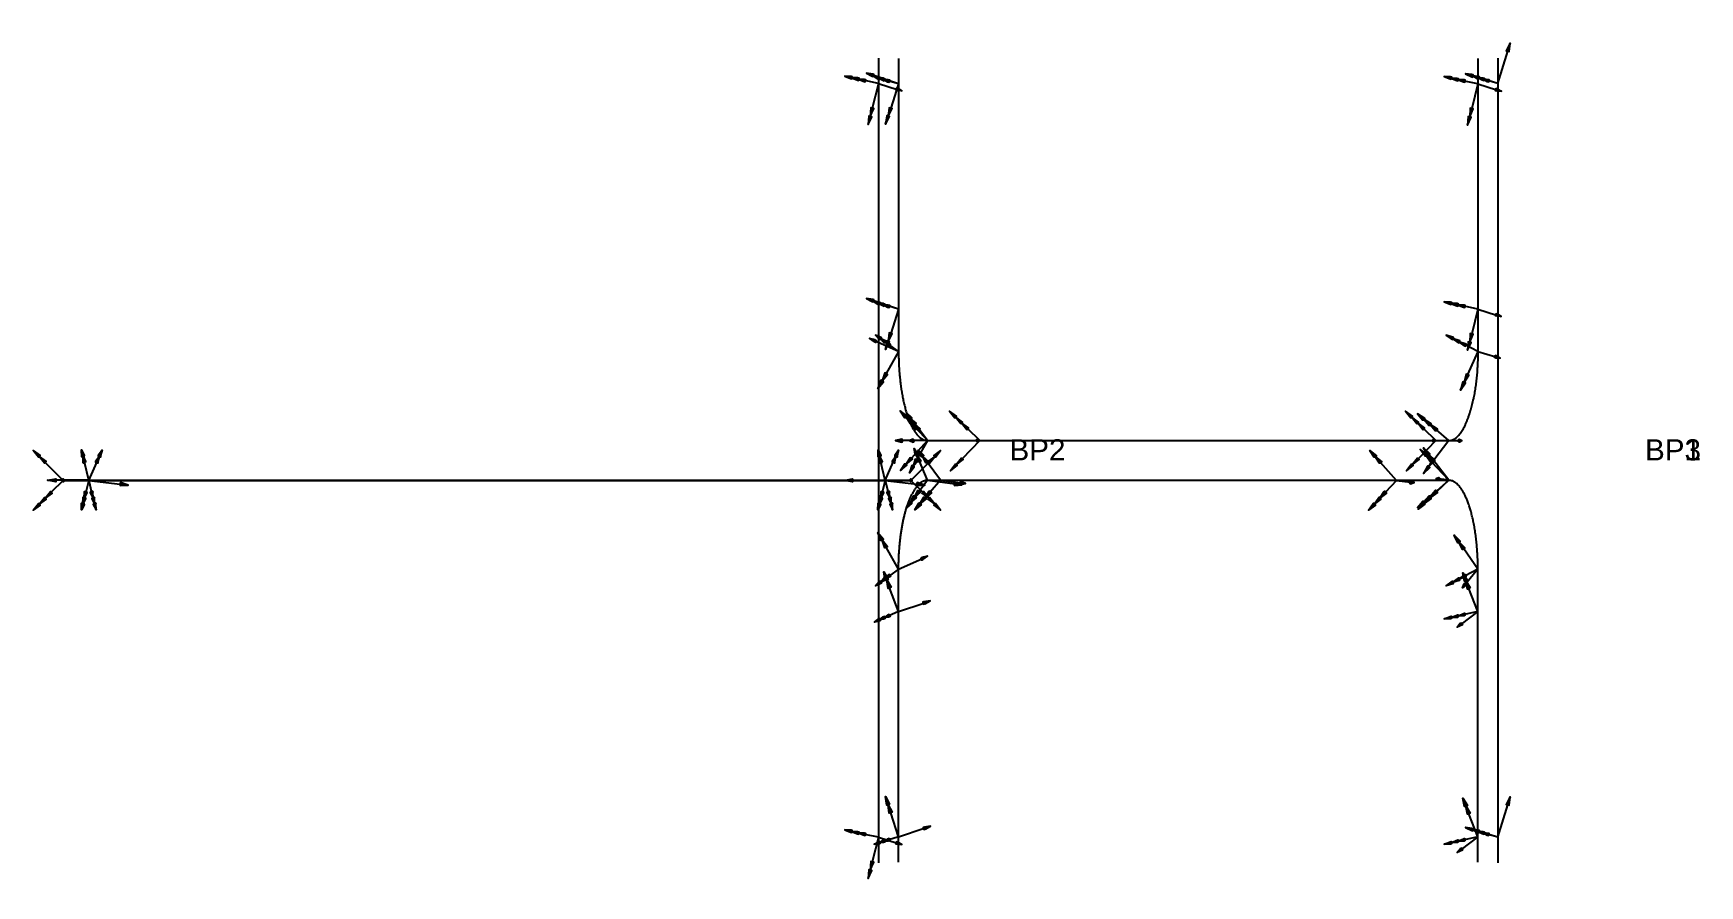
# Model space of a CAD drawing. Header units: millimetres. Extents: x -7070 to 13, y -102 to 102.
# Drawn here: x -380.4 to 12.9, y -100.4 to 100.9 of the extents above; entities that cross this region are included whole.
import ezdxf

# ---------------------------------------------------------------- set-up
doc = ezdxf.new("R2010")
doc.units = ezdxf.units.MM
for name, color, linetype in [('AutoDetect_11_2', 1, 'Continuous'), ('AutoDetect_12_3', 1, 'Continuous'), ('AutoDetect_1_1', 1, 'Continuous'), ('AutoDetect_1_4', 1, 'Continuous'), ('AutoDetect_1_7', 1, 'Continuous'), ('AutoDetect_2_0', 1, 'Continuous'), ('AutoDetect_2_10', 1, 'Continuous'), ('AutoDetect_2_6', 1, 'Continuous'), ('AutoDetect_3_5', 1, 'Continuous'), ('AutoDetect_4_8', 1, 'Continuous'), ('Stirnplatte_ID_GUID_49F72F33_8983_49e6_8E23_79ADA9B12A7D', 1, 'Continuous')]:
    doc.layers.add(name, color=color, linetype=linetype)
doc.styles.get("Standard").update_dxf_attribs({"font": 'arial.ttf'})

# ---------------------------------------------------------------- blocks, each defined once
blk = doc.blocks.new('Kontrollpunkt')
at = {"color": 0}
for q in [(0, 6), (8, 0), (0, 0, 4)]:
    blk.add_line((0, 0), q, dxfattribs=at)
for points in [[(0.25, 8, -0.25), (-0.25, 8, -0.25), (-0.25, 8, 0.25), (0, 10, 0), (-0.25, 8, -0.25), (0.25, 8, 0.25), (0, 10, 0), (0.25, 8, -0.25), (0.25, 8, 0.25), (-0.25, 8, 0.25)], [(0.25, 6, -0.25), (-0.25, 6, -0.25), (-0.25, 6, 0.25), (0, 8, 0), (-0.25, 6, -0.25), (0.25, 6, 0.25), (0, 8, 0), (0.25, 6, -0.25), (0.25, 6, 0.25), (-0.25, 6, 0.25)], [(0.25, 0.25, 4), (-0.25, 0.25, 4), (-0.25, -0.25, 4), (0, 0, 6), (-0.25, 0.25, 4), (0.25, -0.25, 4), (0, 0, 6), (0.25, 0.25, 4), (0.25, -0.25, 4), (-0.25, -0.25, 4)], [(0.25, 0.25, 6), (-0.25, 0.25, 6), (-0.25, -0.25, 6), (0, 0, 8), (-0.25, 0.25, 6), (0.25, -0.25, 6), (0, 0, 8), (0.25, 0.25, 6), (0.25, -0.25, 6), (-0.25, -0.25, 6)], [(0.25, 0.25, 8), (-0.25, 0.25, 8), (-0.25, -0.25, 8), (0, 0, 10), (-0.25, 0.25, 8), (0.25, -0.25, 8), (0, 0, 10), (0.25, 0.25, 8), (0.25, -0.25, 8), (-0.25, -0.25, 8)], [(8, 0.25, -0.25), (8, 0.25, 0.25), (8, -0.25, 0.25), (10, 0, 0), (8, 0.25, 0.25), (8, -0.25, -0.25), (10, 0, 0), (8, 0.25, -0.25), (8, -0.25, -0.25), (8, -0.25, 0.25)]]:
    blk.add_polyline3d(points, dxfattribs=at)

msp = doc.modelspace()

# ---------------------------------------------------------------- linework, layer by layer
at = {"layer": 'AutoDetect_11_2', "color": 1}
msp.add_line((-173.32, -4.7, -160.03), (-373.32, -4.7, -160.03), dxfattribs=at)
at = {"layer": 'AutoDetect_12_3', "color": 1}
msp.add_line((-373.32, -4.7, -180.03), (-173.32, -4.7, -180.03), dxfattribs=at)
at = {"layer": 'AutoDetect_1_1', "color": 1}
msp.add_line((-46.28, -4.7, -35.6), (-169.36, -4.7, -414.4), dxfattribs=at)
for points, weights in [([(-169.36, -4.7, -414.4), (-171.34, -4.7, -420.51), (-173.02, -7.98, -425.67)], [1, 0.945288413992, 0.969224732871]), ([(-40.48, -14.66, -17.73), (-42.48, -4.7, -23.89), (-46.28, -4.7, -35.6)], [0.86513754622, 0.812365281698, 1])]:
    msp.add_rational_spline(points, weights, degree=2, dxfattribs=at)
at = {"layer": 'AutoDetect_1_4', "color": 1}
msp.add_line((-39.46, -94.9, -14.6), (-39.46, -25.7, -14.6), dxfattribs=at)
msp.add_rational_spline([(-39.46, -25.7, -14.6), (-39.46, -19.74, -14.6), (-40.48, -14.66, -17.73)], [1, 0.894741499489, 0.86513754622], degree=2, dxfattribs=at)
at = {"layer": 'AutoDetect_1_7', "color": 1}
msp.add_line((-176.18, -94.9, -435.4), (-176.18, -25.7, -435.4), dxfattribs=at)
msp.add_rational_spline([(-176.18, -25.7, -435.4), (-176.18, -17, -435.4), (-174.18, -10.85, -429.25), (-173.65, -9.22, -427.62), (-173.02, -7.98, -425.67)], [1, 0.923879532511, 1, 0.978591118519, 0.969224732871], degree=2, knots=[0, 0, 0, 0.785398, 0.785398, 1.006291, 1.006291, 1.006291], dxfattribs=at)
at = {"layer": 'AutoDetect_2_0', "color": 1}
msp.add_line((-169.36, 4.7, -414.4), (-46.28, 4.7, -35.6), dxfattribs=at)
msp.add_rational_spline([(-46.28, 4.7, -35.6), (-43.45, 4.7, -26.9), (-41.46, 10.85, -20.75), (-40.92, 12.48, -19.12), (-40.52, 14.43, -17.88)], [1, 0.923879532511, 1, 0.978591118519, 0.969224732871], degree=2, knots=[0.564505, 0.564505, 0.564505, 1.349903, 1.349903, 1.570796, 1.570796, 1.570796], dxfattribs=at)
msp.add_rational_spline([(-173.09, 8.12, -425.89), (-171.39, 4.7, -420.66), (-169.36, 4.7, -414.4)], [0.862706303681, 0.890165042945, 1], degree=2, dxfattribs=at)
at = {"layer": 'AutoDetect_2_10', "color": 1}
msp.add_line((-176.18, 94.9, -435.4), (-176.18, 25.7, -435.4), dxfattribs=at)
msp.add_rational_spline([(-176.18, 25.7, -435.4), (-176.18, 14.34, -435.4), (-173.09, 8.12, -425.89)], [1, 0.816941738242, 0.862706303681], degree=2, dxfattribs=at)
at = {"layer": 'AutoDetect_2_6', "color": 1}
msp.add_line((-39.46, 94.9, -14.6), (-39.46, 25.7, -14.6), dxfattribs=at)
msp.add_rational_spline([(-39.46, 25.7, -14.6), (-39.46, 19.59, -14.6), (-40.52, 14.43, -17.88)], [1, 0.945288413992, 0.969224732871], degree=2, dxfattribs=at)
at = {"layer": 'AutoDetect_3_5', "color": 1}
msp.add_line((-180.93, 95, -450), (-180.93, -95, -450), dxfattribs=at)
at = {"layer": 'AutoDetect_4_8', "color": 1}
msp.add_line((-34.71, 95), (-34.71, -95), dxfattribs=at)

# ---------------------------------------------------------------- block references
at = {"layer": 'AutoDetect_11_2', "color": 1, "extrusion": (0.173648, -0.696364, 0.696364), "rotation": 331.440415119124}
for p in [(-357.55, -56.14, -171.95), (-175.13, -87.81, -139.3)]:
    msp.add_blockref('Kontrollpunkt', p, dxfattribs=at)
at = {"layer": 'AutoDetect_12_3', "color": 1, "extrusion": (-0.173648, -0.696364, -0.696364), "rotation": 160.2978477668322}
for p in [(-355.27, -64.14, 192.42), (-172.86, -95.81, 159.78)]:
    msp.add_blockref('Kontrollpunkt', p, dxfattribs=at)
at = {"layer": 'AutoDetect_1_1', "color": 1, "extrusion": (-0.498296, -0.650895, 0.572745), "rotation": 45.15550088327596}
msp.add_blockref('Kontrollpunkt', (-131.62, -400.8, -149.9), dxfattribs=at)
at = {"layer": 'AutoDetect_1_1', "color": 1, "extrusion": (-0.608622, -0.696364, 0.380338), "rotation": 60.26077419388572}
msp.add_blockref('Kontrollpunkt', (-122.1, -417.42, -49.53), dxfattribs=at)
at = {"layer": 'AutoDetect_1_1', "color": 1, "extrusion": (-0.659751, -0.706554, 0.255951), "rotation": 70.28611075071552}
msp.add_blockref('Kontrollpunkt', (-39.65, -82.31, 23.16), dxfattribs=at)
at = {"layer": 'AutoDetect_1_1', "color": 1, "extrusion": (-0.740055, -0.639299, -0.208841), "rotation": 103.201796417778}
msp.add_blockref('Kontrollpunkt', (-26.7, -26.86, 44.69), dxfattribs=at)
at = {"layer": 'AutoDetect_1_1', "color": 1, "extrusion": (-0.730213, -0.682032, -0.040262), "rotation": 92.8007934570877}
msp.add_blockref('Kontrollpunkt', (-28.16, -34.08, 38.43), dxfattribs=at)
at = {"layer": 'AutoDetect_1_4', "color": 1, "extrusion": (-0.744704, -0.390731, -0.541059), "rotation": 77.24845925143849}
msp.add_blockref('Kontrollpunkt', (4.43, 13.09, 47.32), dxfattribs=at)
at = {"layer": 'AutoDetect_1_4', "color": 1, "extrusion": (-0.796726, -0.173648, -0.578856), "rotation": 75.0747586987977}
for p in [(26.48, 14.81, 46.09), (78.46, 21.37, 55.32)]:
    msp.add_blockref('Kontrollpunkt', p, dxfattribs=at)
at = {"layer": 'AutoDetect_1_7', "color": 1, "extrusion": (-0.541059, -0.390731, 0.744704), "rotation": 81.24987405647417}
msp.add_blockref('Kontrollpunkt', (-82.31, -408.16, -218.88), dxfattribs=at)
at = {"layer": 'AutoDetect_1_7', "color": 1, "extrusion": (-0.56976, -0.245751, 0.784207), "rotation": 86.41756748774851}
msp.add_blockref('Kontrollpunkt', (-37, -408.12, -232.29), dxfattribs=at)
at = {"layer": 'AutoDetect_1_7', "color": 1, "extrusion": (-0.578856, -0.173648, 0.796726), "rotation": 91.66367694544432}
msp.add_blockref('Kontrollpunkt', (34.53, -417.93, -229.47), dxfattribs=at)
at = {"layer": 'AutoDetect_2_0', "color": 1, "extrusion": (-0.498296, 0.650895, 0.572745), "rotation": 306.801783996501}
msp.add_blockref('Kontrollpunkt', (131.62, -400.8, -149.9), dxfattribs=at)
at = {"layer": 'AutoDetect_2_0', "color": 1, "extrusion": (-0.643007, 0.704416, 0.300566), "rotation": 288.2252403980955}
msp.add_blockref('Kontrollpunkt', (121.91, -430.6, -12.34), dxfattribs=at)
at = {"layer": 'AutoDetect_2_0', "color": 1, "extrusion": (-0.715942, 0.696364, 0.050039), "rotation": 272.7864274742055}
for p in [(106.1, -381.68, 96.84), (31.05, -46.99, 36.36)]:
    msp.add_blockref('Kontrollpunkt', p, dxfattribs=at)
at = {"layer": 'AutoDetect_2_0', "color": 1, "extrusion": (-0.739435, 0.629446, -0.238818), "rotation": 258.5086705644147}
msp.add_blockref('Kontrollpunkt', (26.42, -25.43, 45.68), dxfattribs=at)
at = {"layer": 'AutoDetect_2_10', "color": 1, "extrusion": (-0.578856, 0.173648, 0.796726), "rotation": 268.3363230545556}
for p in [(-34.53, -417.93, -229.47), (16.43, -405.75, -238.71)]:
    msp.add_blockref('Kontrollpunkt', p, dxfattribs=at)
at = {"layer": 'AutoDetect_2_10', "color": 1, "extrusion": (-0.541059, 0.390731, 0.744704), "rotation": 278.7501259435259}
msp.add_blockref('Kontrollpunkt', (82.31, -408.16, -218.88), dxfattribs=at)
at = {"layer": 'AutoDetect_2_6', "color": 1, "extrusion": (-0.796726, 0.173648, -0.578856), "rotation": 272.9288083727321}
for p in [(-78.46, 21.37, 55.32), (-26.48, 14.81, 46.09)]:
    msp.add_blockref('Kontrollpunkt', p, dxfattribs=at)
at = {"layer": 'AutoDetect_2_6', "color": 1, "extrusion": (-0.744704, 0.390731, -0.541059), "rotation": 263.6227105131599}
msp.add_blockref('Kontrollpunkt', (-4.43, 13.09, 47.32), dxfattribs=at)
at = {"layer": 'AutoDetect_3_5', "color": 1, "extrusion": (-0.796726, 0.173648, -0.578856), "rotation": 272.9288083727321}
for p in [(-48.43, -253.64, 420.09), (125.49, -275.59, 389.18)]:
    msp.add_blockref('Kontrollpunkt', p, dxfattribs=at)
at = {"layer": 'AutoDetect_4_8', "color": 1, "extrusion": (-0.578856, 0.173648, 0.796726), "rotation": 180}
for p in [(-75.27, -46.86, 35.55), (95.22, -6.12, 4.64)]:
    msp.add_blockref('Kontrollpunkt', p, dxfattribs=at)
at = {"layer": 'Stirnplatte_ID_GUID_49F72F33_8983_49e6_8E23_79ADA9B12A7D', "color": 2, "extrusion": (-0.707107, -0.707107, 0), "rotation": 90}
for p in [(-260.66, -160.03, 267.31), (-260.66, -180.03, 267.31)]:
    msp.add_blockref('Kontrollpunkt', p, dxfattribs=at)
at = {"layer": 'Stirnplatte_ID_GUID_49F72F33_8983_49e6_8E23_79ADA9B12A7D', "color": 2, "extrusion": (0.707107, -0.707107, 0), "rotation": 270}
for p in [(-125.88, -160.03, -119.23), (-125.88, -180.03, -119.23)]:
    msp.add_blockref('Kontrollpunkt', p, dxfattribs=at)

# ---------------------------------------------------------------- texts
at = {"layer": 'Stirnplatte_ID_GUID_49F72F33_8983_49e6_8E23_79ADA9B12A7D', "color": 5}
for s, p in [('BP2', (-150, 0)), ('BP3', (0, 0, -335.69)), ('BP1', (0, 0))]:
    msp.add_text(s, height=5, dxfattribs=at).set_placement(p)

doc.saveas('drawing.dxf')
